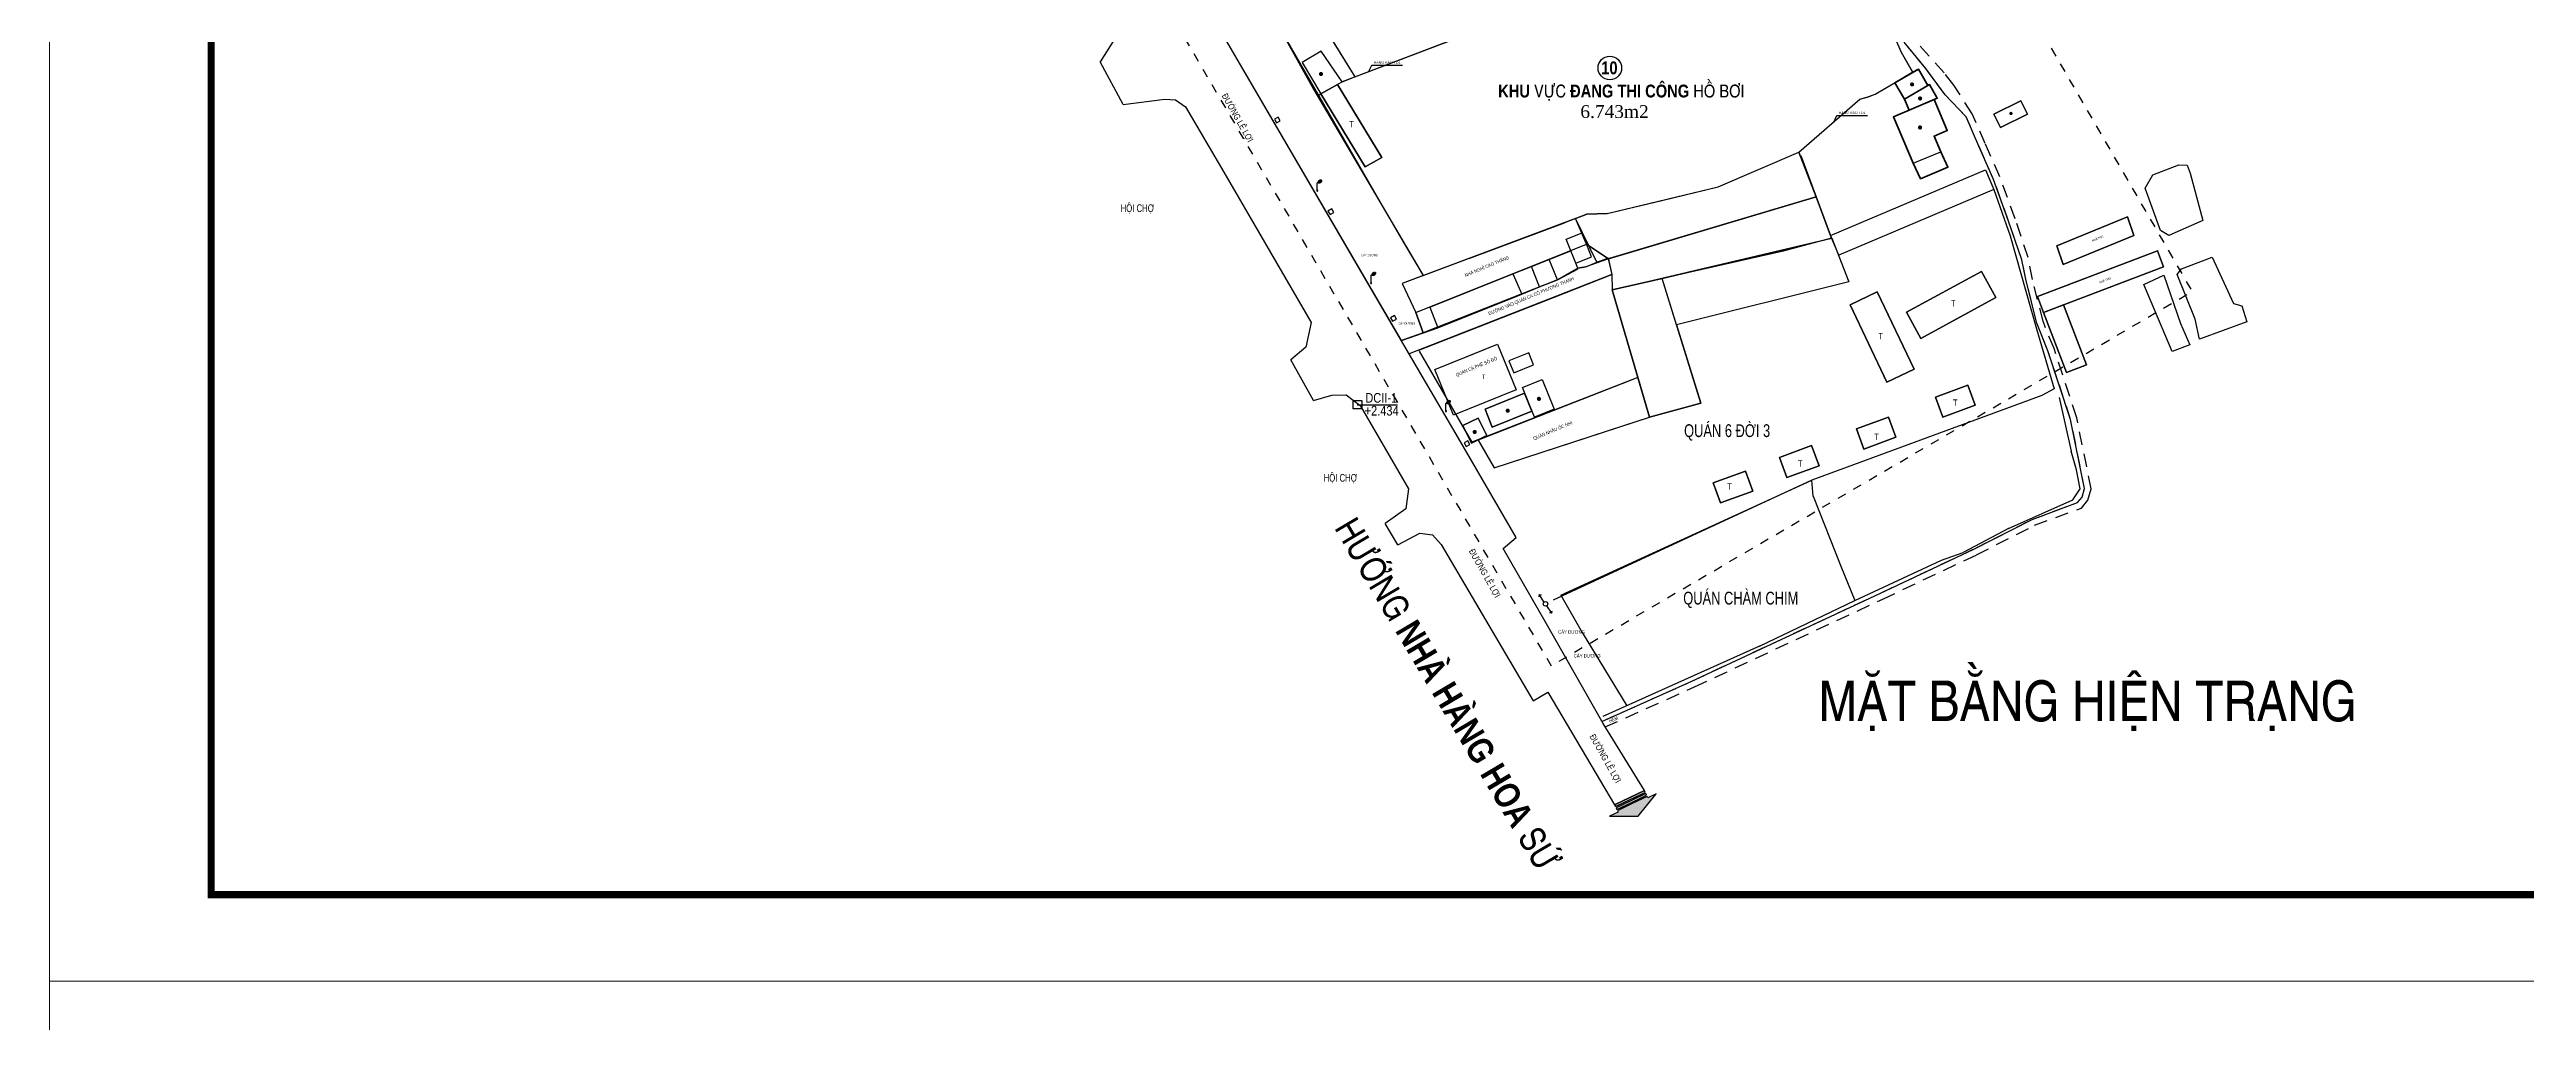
# Model space of a CAD drawing. Header units: millimetres. Extents: x 100 to 288, y -65 to 177.
# Drawn here: x 119.75 to 147.35, y 146.68 to 157.52 of the extents above; entities that cross this region are included whole.
import ezdxf
from ezdxf.enums import TextEntityAlignment as Align

# ---------------------------------------------------------------- set-up
doc = ezdxf.new("R2010")
doc.units = ezdxf.units.MM
doc.header["$LTSCALE"] = 0.3
doc.header["$MEASUREMENT"] = 0
doc.linetypes.add('DASHDOTX2', pattern=[2, 1, -0.5, 0, -0.5])
doc.linetypes.add('HIDDEN', pattern=[0.375, 0.25, -0.125])
doc.layers.get('0').update_dxf_attribs({"linetype": 'CONTINUOUS', "lineweight": 13})
doc.layers.get('DEFPOINTS').update_dxf_attribs({"linetype": 'CONTINUOUS', "lineweight": 13})
for name, color, linetype in [('12_Diemtoadocoso', 1, 'CONTINUOUS'), ('HATCH1', 8, 'CONTINUOUS'), ('KT', 8, 'CONTINUOUS'), ('Ky hieu', 7, 'CONTINUOUS'), ('LAYER 1', 1, 'CONTINUOUS'), ('LAYER7', 7, 'CONTINUOUS')]:
    doc.layers.add(name, color=color, linetype=linetype)
doc.styles.add('A4', font='VHELVEN.TTF')
doc.styles.add('DIM', font='VAVON.TTF')
doc.styles.add('HELVE-KT', font='VHELVCN.TTF')
doc.styles.add('VNI', font='VHELVCN.TTF')
doc.linetypes.add('FENCELINE2', pattern='A,0.25,-0.1,[132,ltypeshp.shx,S=0.1,R=0,X=-0.1,Y=0],-0.1,1', length=1.45)
doc.linetypes.add('TAL_N_P', pattern='A,0.5,[130,ltypeshp.shx,S=0.25,R=0,X=0,Y=-0.25],1,[130,ltypeshp.shx,S=0.5,R=0,X=0,Y=-0.5],0.5', length=2)
doc.linetypes.add('TL_P', pattern='A,0.5,[130,ltypeshp.shx,S=0.25,R=0,X=0,Y=-0.25],0.5', length=1)

# ---------------------------------------------------------------- blocks, each defined once
blk = doc.blocks.new('12_Diemtoadocoso')
at = {"layer": '12_Diemtoadocoso', "color": 0}
for p, q in [((-1, 1), (1, 1)), ((1, -1), (-1, -1))]:
    blk.add_line(p, q, dxfattribs=at)
at = {"layer": 'HATCH1', "color": 0}
for p, q in [((-1, -1), (-1, 1)), ((1, 1), (1, -1))]:
    blk.add_line(p, q, dxfattribs=at)
at = {"layer": 'HATCH1', "color": 0, "const_width": 0.15}
blk.add_lwpolyline([(-0.075, 0, 1), (0.075, 0, 1)], format="xyb", close=True, dxfattribs=at)
blk = doc.blocks.new('Cot den')
at = {"layer": 'Ky hieu', "color": 5, "linetype": 'Continuous'}
for p, q in [((474185.96, 1112245.03), (474185.99, 1112245.09)), ((474185.96, 1112242.67), (474185.96, 1112245.03)), ((474185.99, 1112245.09), (474186.05, 1112245.17)), ((474186.05, 1112245.17), (474186.13, 1112245.23)), ((474186.13, 1112245.23), (474186.19, 1112245.25))]:
    blk.add_line(p, q, dxfattribs=at)
mesh = blk.add_polyface(dxfattribs=at)
corners = [(474186.29, 1112245.16), (474186.24, 1112245.2), (474186.32, 1112245.15), (474186.22, 1112245.22), (474186.39, 1112245.12), (474186.2, 1112245.25), (474186.43, 1112245.12), (474186.19, 1112245.29), (474186.49, 1112245.1), (474186.18, 1112245.32), (474186.53, 1112245.11), (474186.19, 1112245.36), (474186.6, 1112245.11), (474186.19, 1112245.39), (474186.63, 1112245.11), (474186.2, 1112245.43), (474186.71, 1112245.12), (474186.22, 1112245.48), (474186.77, 1112245.14), (474186.25, 1112245.53), (474186.84, 1112245.16), (474186.27, 1112245.57), (474186.9, 1112245.18), (474186.31, 1112245.62), (474186.97, 1112245.21), (474186.34, 1112245.65), (474187.02, 1112245.24), (474186.4, 1112245.7), (474187.09, 1112245.27), (474186.43, 1112245.73), (474187.12, 1112245.3), (474186.5, 1112245.78), (474187.2, 1112245.35), (474186.54, 1112245.8), (474187.23, 1112245.38), (474186.61, 1112245.84), (474187.28, 1112245.42), (474186.66, 1112245.87), (474187.31, 1112245.46), (474186.73, 1112245.9), (474187.35, 1112245.51), (474186.79, 1112245.92), (474187.38, 1112245.55), (474186.85, 1112245.94), (474187.4, 1112245.6), (474186.92, 1112245.96), (474187.42, 1112245.64), (474186.99, 1112245.97), (474187.44, 1112245.69), (474187.03, 1112245.97), (474187.44, 1112245.72), (474187.1, 1112245.97), (474187.44, 1112245.76), (474187.13, 1112245.97), (474187.43, 1112245.79), (474187.42, 1112245.82), (474187.2, 1112245.96), (474187.42, 1112245.82), (474187.4, 1112245.85), (474187.24, 1112245.96), (474187.38, 1112245.88), (474187.3, 1112245.93), (474187.33, 1112245.92)]
mesh.append_faces([[corners[k] for k in face] for face in [(0, 0, 2, 1), (1, 2, 4, 3), (3, 4, 6, 5), (5, 6, 8, 7), (7, 8, 10, 9), (9, 10, 12, 11), (11, 12, 14, 13), (13, 14, 16, 15), (15, 16, 18, 17), (17, 18, 20, 19), (19, 20, 22, 21), (21, 22, 24, 23), (23, 24, 26, 25), (25, 26, 28, 27), (27, 28, 30, 29), (29, 30, 32, 31), (31, 32, 34, 33), (33, 34, 36, 35), (35, 36, 38, 37), (37, 38, 40, 39), (39, 40, 42, 41), (41, 42, 44, 43), (43, 44, 46, 45), (45, 46, 48, 47), (47, 48, 50, 49), (49, 50, 52, 51), (51, 52, 54, 53), (53, 54, 57, 56), (56, 55, 58, 59), (59, 58, 60, 61), (61, 60, 62, 62)]], dxfattribs={"vtx0": -1, "vtx2": -1, "color": 5})
mesh = blk.add_polyface(dxfattribs=at)
corners = [(474185.87, 1112242.53), (474185.86, 1112242.54), (474185.9, 1112242.51), (474185.85, 1112242.55), (474185.91, 1112242.51), (474185.83, 1112242.57), (474185.93, 1112242.5), (474185.82, 1112242.58), (474185.94, 1112242.5), (474185.82, 1112242.59), (474185.96, 1112242.5), (474185.81, 1112242.61), (474185.98, 1112242.5), (474185.8, 1112242.62), (474186, 1112242.5), (474185.8, 1112242.64), (474186.01, 1112242.51), (474185.8, 1112242.66), (474186.03, 1112242.51), (474185.8, 1112242.67), (474186.04, 1112242.52), (474185.8, 1112242.67), (474186.06, 1112242.53), (474185.8, 1112242.69), (474186.06, 1112242.54), (474185.8, 1112242.7), (474186.08, 1112242.55), (474185.81, 1112242.72), (474186.09, 1112242.56), (474185.81, 1112242.73), (474186.11, 1112242.58), (474185.82, 1112242.75), (474186.11, 1112242.58), (474185.82, 1112242.76), (474186.12, 1112242.61), (474185.84, 1112242.78), (474186.12, 1112242.62), (474185.85, 1112242.79), (474186.13, 1112242.64), (474185.86, 1112242.8), (474186.13, 1112242.65), (474185.87, 1112242.81), (474186.13, 1112242.67), (474185.89, 1112242.82), (474186.13, 1112242.68), (474185.9, 1112242.83), (474186.13, 1112242.7), (474185.92, 1112242.83), (474186.13, 1112242.72), (474185.93, 1112242.84), (474186.12, 1112242.73), (474185.95, 1112242.84), (474186.11, 1112242.75), (474185.96, 1112242.84), (474186.11, 1112242.76), (474185.99, 1112242.84), (474186.1, 1112242.77), (474186, 1112242.84), (474186.08, 1112242.79), (474186.02, 1112242.83), (474186.07, 1112242.8), (474186.03, 1112242.83), (474186.06, 1112242.81)]
mesh.append_faces([[corners[k] for k in face] for face in [(0, 0, 2, 1), (1, 2, 4, 3), (3, 4, 6, 5), (5, 6, 8, 7), (7, 8, 10, 9), (9, 10, 12, 11), (11, 12, 14, 13), (13, 14, 16, 15), (15, 16, 18, 17), (17, 18, 20, 19), (21, 20, 22, 23), (23, 22, 24, 25), (25, 24, 26, 27), (27, 26, 28, 29), (29, 28, 30, 31), (31, 30, 32, 33), (33, 32, 34, 35), (35, 34, 36, 37), (37, 36, 38, 39), (39, 38, 40, 41), (41, 40, 42, 43), (43, 42, 44, 45), (45, 44, 46, 47), (47, 46, 48, 49), (49, 48, 50, 51), (51, 50, 52, 53), (53, 52, 54, 55), (55, 54, 56, 57), (57, 56, 58, 59), (59, 58, 60, 61), (61, 60, 62, 62)]], dxfattribs={"vtx0": -1, "vtx2": -1, "color": 5})
blk = doc.blocks.new('Nha tuong')
at = {"layer": 'Ky hieu'}
h = blk.add_hatch(color=256, dxfattribs=at)
edge = h.paths.add_edge_path()
edge.add_arc((474232.37, 1112270.49), 0.838, -32.46793, 327.53207)
blk = doc.blocks.new('Nha tam')
at = {"layer": 'HATCH1', "style": 'VNI'}
blk.add_text('T', height=2, dxfattribs=at).set_placement((474231.77, 1112286.52, 0.05), align=Align.MIDDLE)
blk = doc.blocks.new('CDHT')
at = {"layer": 'Ky hieu', "color": 5, "ltscale": 0.001}
for p, q in [((474181.87, 1112250.57), (474182.5, 1112251.2)), ((474181.87, 1112250.57), (474185.47, 1112250.57)), ((474181.87, 1112250.57), (474182.5, 1112249.93)), ((474187.27, 1112250.57), (474190.87, 1112250.57)), ((474190.87, 1112250.57), (474190.23, 1112251.2)), ((474190.87, 1112250.57), (474190.23, 1112249.93))]:
    blk.add_line(p, q, dxfattribs=at)
blk.add_circle((474186.37, 1112250.57), 0.9, dxfattribs=at)
blk = doc.blocks.new('MUITEN')
h = blk.add_hatch(color=256)
h.paths.add_polyline_path([(0, 8.7), (-11, 3.4), (-7, 3.4), (-7, 2.8), (0, 2.8), (7, 2.8), (7, 3.4), (11, 3.4)])
h.paths.add_polyline_path([(0, 2.2), (-7, 2.2), (-7, 1.4), (0, 1.4), (7, 1.4), (7, 2.2)])
h.paths.add_polyline_path([(0, 0), (7, 0), (7, 0.8), (0, 0.8), (-7, 0.8), (-7, 0)])
blk.add_line((-7, 0), (7, 0))
for points in [[(0, 8.7), (-11, 3.4), (-7, 3.4), (-7, 2.8), (0, 2.8), (7, 2.8), (7, 3.4), (11, 3.4)], [(0, 8.7), (-11, 3.4), (-7, 3.4), (-7, 2.8), (0, 2.8), (7, 2.8), (7, 3.4), (11, 3.4)], [(7, 2.2), (0, 2.2), (-7, 2.2), (-7, 1.4), (0, 1.4), (7, 1.4)], [(7, 2.2), (0, 2.2), (-7, 2.2), (-7, 1.4), (0, 1.4), (7, 1.4)], [(7, 0.8), (0, 0.8), (-7, 0.8), (-7, 0), (0, 0), (7, 0)], [(7, 0.8), (0, 0.8), (-7, 0.8), (-7, 0), (0, 0), (7, 0)]]:
    blk.add_lwpolyline(points, close=True)

msp = doc.modelspace()

# ---------------------------------------------------------------- linework, layer by layer
at = {"layer": 'DEFPOINTS', "linetype": 'Continuous', "ltscale": 0.08}
for points in [[(119.74885, 147.14536), (161.74885, 147.14536), (161.74885, 176.84536), (119.74885, 176.84536)], [(119.74885, 117.44536), (161.74885, 117.44536), (161.74885, 147.14536), (119.74885, 147.14536)]]:
    msp.add_lwpolyline(points, close=True, dxfattribs=at)
at = {"layer": 'HATCH1'}
for p, q in [((139.26025, 156.34145), (139.60358, 155.42002)), ((139.26025, 156.34145), (139.60358, 155.42002)), ((136.87561, 155.68735), (136.62626, 155.59282)), ((136.87561, 155.68735), (136.62626, 155.59282)), ((137.10444, 155.69477), (136.87561, 155.68735)), ((137.10444, 155.69477), (136.87561, 155.68735)), ((139.60358, 155.42002), (139.04977, 155.27335)), ((136.86536, 155.1028), (137.11364, 155.20156)), ((139.04977, 155.27335), (137.16049, 154.84656)), ((136.50518, 154.75789), (137.15474, 155.01585)), ((137.15474, 155.01585), (137.16049, 154.84656)), ((137.16049, 154.84656), (137.44523, 153.86809)), ((135.00928, 154.16335), (135.5969, 153.14763)), ((135.17359, 153.87932), (135.5969, 153.14763)), ((137.44523, 153.86809), (137.48647, 153.72635)), ((137.48647, 153.72635), (137.51841, 153.61662)), ((135.5969, 153.14763), (135.36548, 153.54764)), ((142.13788, 153.64525), (142.27169, 153.04953)), ((142.3336, 152.84143), (142.27169, 153.04953)), ((136.5869, 151.44286), (139.38168, 152.7262)), ((139.39882, 152.5481), (139.38168, 152.7262)), ((139.39882, 152.5481), (139.38168, 152.7262)), ((142.29217, 152.50667), (142.37265, 152.62905)), ((142.37265, 152.62905), (142.3336, 152.84143)), ((139.39882, 152.5481), (139.70499, 151.76786)), ((141.57312, 152.18667), (142.29217, 152.50667)), ((141.57312, 152.18674), (141.07079, 151.91937)), ((139.86406, 151.38286), (140.82645, 151.83191)), ((140.82645, 151.83191), (141.07073, 151.91953)), ((139.70499, 151.76786), (139.86406, 151.38286)), ((136.5869, 151.44286), (136.82595, 151.02762)), ((138.8012, 150.87571), (139.86406, 151.38286)), ((136.82595, 151.02762), (137.32072, 150.21237)), ((138.8012, 150.87571), (137.05565, 150.09361))]:
    msp.add_line(p, q, dxfattribs=at)
at = {"layer": 'HATCH1', "linetype": 'Continuous', "ltscale": 0.7}
for p, q in [((136.64743, 155.40852), (136.82425, 155.47933)), ((136.77666, 155.08582), (136.64743, 155.40852)), ((136.93047, 155.2141), (136.82425, 155.47933)), ((136.05219, 155.02177), (136.25865, 155.10445)), ((136.25865, 155.10445), (136.45757, 155.18412)), ((136.34983, 154.87677), (136.25865, 155.10445)), ((136.45572, 155.18337), (136.69678, 155.27991)), ((136.54876, 154.95643), (136.45757, 155.18412)), ((136.75365, 155.14328), (136.93047, 155.2141)), ((135.12648, 154.65105), (136.05219, 155.02177)), ((136.05219, 155.02177), (136.1509, 154.7971)), ((136.05219, 155.02177), (136.1509, 154.7971)), ((136.1509, 154.7971), (136.34983, 154.87677)), ((136.34983, 154.87677), (136.54876, 154.95643)), ((136.54876, 154.95643), (136.77961, 155.07844)), ((135.12648, 154.65105), (135.21766, 154.42337)), ((135.21766, 154.42337), (136.1509, 154.7971)), ((136.15841, 153.75584, -0.0094), (136.37921, 153.84493, -0.0094)), ((136.29205, 153.42464, -0.0094), (136.15841, 153.75584)), ((136.37921, 153.84493), (136.51285, 153.51373)), ((136.29205, 153.42464, -0.0094), (136.51285, 153.51373, -0.0094))]:
    msp.add_line(p, q, dxfattribs=at)
at = {"layer": 'HATCH1'}
for points in [[(127.6542, 161.73543), (128.40624, 162.23017), (129.18494, 162.2411), (129.42656, 161.98275), (131.69909, 158.09192), (131.76186, 157.94173), (131.72808, 157.81858), (131.4536, 157.38611)], [(137.5176, 149.26617), (137.05876, 150.01439), (136.41184, 151.15219), (135.9429, 151.96438), (136.09101, 152.08732), (135.44861, 153.19091), (134.77517, 154.34074), (132.7996, 157.72442), (132.77929, 157.84551), (132.84407, 157.94431), (133.18539, 158.17341)], [(133.82647, 158.17768), (133.73652, 158.11969), (134.29093, 157.21588)], [(134.44561, 157.27458), (134.47963, 157.34887), (134.82303, 157.34887)], [(131.7096, 156.90761), (132.17365, 156.9692), (132.29509, 156.96219), (132.40508, 156.88396), (132.83228, 156.15657), (133.80349, 154.48144), (133.7445, 154.20573), (133.57744, 154.06555)], [(139.62722, 156.71397), (139.66124, 156.78825), (140.00463, 156.78825)], [(142.97043, 155.44944), (142.90023, 155.65923), (142.1126, 155.33552), (142.18281, 155.12573), (142.97043, 155.44944)], [(135.5722, 155.19861), (136.62626, 155.59282)], [(134.81151, 154.27869), (135.21766, 154.42337), (136.1509, 154.7971), (136.34983, 154.87677), (136.54876, 154.95643), (136.77666, 155.08582), (136.86536, 155.1028), (136.9895, 155.15218), (137.1162, 155.18997), (137.15474, 155.01585), (134.89821, 154.13065)], [(137.11364, 155.20156), (137.15474, 155.01585)], [(141.96572, 154.59268), (143.30137, 155.10071), (143.23365, 155.27874), (141.898, 154.77072), (141.96572, 154.59268)], [(141.96572, 154.59268), (142.21965, 153.92505), (142.44219, 154.0097), (142.18826, 154.67733), (141.96572, 154.59268)], [(137.44523, 153.86809), (135.5969, 153.14763)], [(133.82964, 153.61357), (134.03502, 153.67103), (134.19488, 153.67675), (134.34947, 153.55721), (134.88995, 152.62844), (134.85985, 152.40395), (134.62817, 152.24259)], [(134.32174, 153.5656), (134.76843, 153.5656)], [(134.7099, 152.29951), (134.7099, 152.29951)], [(134.77132, 152.00617), (135.01635, 152.13383), (135.1573, 152.11525), (135.25402, 152.00778), (136.2789, 150.26777), (136.4431, 150.36198), (137.18662, 149.10862)]]:
    msp.add_lwpolyline(points, dxfattribs=at)
at = {"layer": 'HATCH1', "ltscale": 5}
for points in [[(127.6542, 161.73543), (128.40624, 162.23017), (129.18494, 162.2411), (129.42656, 161.98275), (131.69909, 158.09192), (131.76186, 157.94173), (131.72808, 157.81858), (131.4536, 157.38611)], [(135.052, 155.00333), (136.87561, 155.68735), (137.10444, 155.69477), (138.3396, 155.99144), (139.23832, 156.37665), (139.91888, 156.96695), (140.01595, 156.99632), (140.08791, 157.02282), (140.50975, 157.26764), (140.38083, 157.48977), (140.26212, 157.76009), (139.89489, 158.42311), (139.81335, 158.63622), (139.76306, 158.89102), (139.76051, 159.13907), (139.72721, 159.51515), (139.79392, 159.99571)], [(137.5176, 149.26617), (137.05876, 150.01439), (136.41184, 151.15219), (135.9429, 151.96438), (136.09101, 152.08732), (135.44861, 153.19091), (134.77517, 154.34074), (132.7996, 157.72442), (132.77929, 157.84551), (132.84407, 157.94431), (133.18539, 158.17341)], [(137.04564, 150.03746), (138.04749, 150.48678), (140.14276, 151.46397), (141.18695, 151.95703), (141.83715, 152.28779), (142.34455, 152.47434), (142.39582, 152.53491), (142.42254, 152.63019), (142.2662, 153.40187), (142.01453, 154.16611), (141.89101, 154.47291), (141.77184, 154.94579), (141.72239, 155.17893), (141.57642, 155.61142), (141.40789, 156.07393), (141.24585, 156.44387), (141.10336, 156.77008), (140.87006, 157.01541), (140.65223, 157.31054), (140.41322, 157.60312)], [(131.7096, 156.90761), (131.4536, 157.38611)], [(133.88608, 157.01287), (134.0994, 157.13387), (134.14911, 157.16206), (134.29093, 157.21588), (134.29093, 157.21588)], [(131.7096, 156.90761), (132.17365, 156.9692), (132.29509, 156.96219), (132.40508, 156.88396), (132.83228, 156.15657), (133.80349, 154.48144), (133.7445, 154.20573), (133.57744, 154.06555)], [(137.11702, 155.19022), (139.43192, 155.88073), (139.23832, 156.37665)], [(134.97256, 154.59158), (136.87471, 155.35333), (136.75075, 155.64051)], [(134.81151, 154.27869), (135.21766, 154.42337), (136.1509, 154.7971), (136.34983, 154.87677), (136.54876, 154.95643), (136.77666, 155.08582), (136.86536, 155.1028), (136.9895, 155.15218), (137.1162, 155.18997), (137.15474, 155.01585), (134.89821, 154.13065)], [(137.11702, 155.19022), (136.87471, 155.35333)], [(133.82964, 153.61357), (133.57744, 154.06555)], [(133.82964, 153.61357), (134.03502, 153.67103), (134.19488, 153.67675), (134.34947, 153.55721), (134.88995, 152.62844), (134.85985, 152.40395), (134.62817, 152.24259)], [(134.77132, 152.00617), (134.62817, 152.24259)], [(134.77132, 152.00617), (135.01635, 152.13383), (135.1573, 152.11525), (135.25402, 152.00778), (136.2789, 150.26777), (136.4431, 150.36198), (137.18662, 149.10862)], [(137.18662, 149.10862), (137.5176, 149.26617)]]:
    msp.add_lwpolyline(points, dxfattribs=at)
at = {"layer": 'HATCH1', "linetype": 'FENCELINE2'}
for points in [[(139.23832, 156.37665), (139.91888, 156.96695), (140.00836, 156.99352), (140.08791, 157.02282), (140.30897, 157.15103), (140.50982, 157.26752), (140.38083, 157.48977), (140.26212, 157.76009), (140.13654, 157.98835), (140.03775, 158.16541), (139.89489, 158.42311), (139.81335, 158.63622), (139.76306, 158.89102), (139.76051, 159.13907), (139.73969, 159.39048), (139.72721, 159.51515), (139.77017, 159.75829), (139.78653, 159.92177), (139.79392, 159.99571), (139.64786, 160.57388)], [(135.93887, 157.84125), (134.14911, 157.16206)], [(141.41218, 155.96265), (141.59438, 155.44524), (141.88648, 154.41171), (142.08362, 153.74346), (141.94644, 153.66767), (139.38168, 152.7262), (136.50218, 151.38723)], [(135.8443, 152.86302), (137.57362, 153.42687), (137.16049, 154.84656), (139.60493, 155.42037)], [(135.00415, 154.17221), (136.50518, 154.75789), (137.15474, 155.01585)], [(134.97256, 154.59158), (135.05333, 154.36483)]]:
    msp.add_lwpolyline(points, dxfattribs=at)
at = {"layer": 'HATCH1', "ltscale": 5}
for points in [[(134.88429, 158.78222), (134.77767, 158.72447), (134.95777, 158.39196), (134.85385, 158.31981), (134.91189, 158.21776), (134.19874, 157.81016), (134.13554, 157.90772), (134.01822, 157.85907), (133.82647, 158.17768), (133.73527, 158.12173), (134.29093, 157.21588), (135.51843, 157.6817)], [(134.14911, 157.16206), (133.91717, 157.50391), (133.70322, 157.37676), (133.9131, 157.0282), (134.14911, 157.16206)], [(140.30901, 157.15097), (140.57183, 157.30351), (140.67714, 157.12047), (140.41437, 156.9693)], [(134.0994, 157.13387), (134.59406, 156.32002), (134.40775, 156.21435), (133.9131, 157.0282)], [(140.41437, 156.9693), (140.69426, 157.13032), (140.78027, 156.97808), (140.46708, 156.84513)], [(140.2944, 156.77183), (140.74656, 156.96315), (140.89228, 156.61877), (140.74669, 156.55698), (140.82013, 156.38387), (140.89926, 156.21051), (140.59484, 156.08219), (140.51432, 156.25399), (140.2944, 156.77183)], [(141.71065, 156.95119), (141.78529, 156.80216), (141.48724, 156.65289), (141.41261, 156.80192)], [(139.5929, 155.4487), (141.31911, 156.18181), (141.41218, 155.96265), (139.68597, 155.22955)], [(142.1126, 155.33552), (142.90023, 155.65923), (142.97043, 155.44944), (142.18281, 155.12573)], [(137.16049, 154.84656), (137.71588, 154.97202), (139.60493, 155.42037), (139.79743, 154.93382), (137.87662, 154.45469), (138.14759, 153.58264), (137.57362, 153.42687), (137.16049, 154.84656)], [(134.97256, 154.59158), (136.87471, 155.35333), (137.11702, 155.19022), (136.86536, 155.1028), (136.77666, 155.08582), (136.54876, 154.95643), (135.05333, 154.36483)], [(141.898, 154.77072), (143.23365, 155.27874), (143.30137, 155.10071), (141.96572, 154.59268)], [(140.2209, 153.81745), (139.81203, 154.67761), (140.11308, 154.82071), (140.52195, 153.96056), (140.2209, 153.81745)], [(140.43925, 154.59433), (141.27519, 155.05067), (141.43491, 154.7581), (140.59898, 154.30175)], [(142.18826, 154.67733), (142.44219, 154.0097), (142.21965, 153.92505), (141.96572, 154.59268)], [(135.88309, 154.2398), (136.08904, 153.72937), (135.38938, 153.44707), (135.18343, 153.9575)], [(136.28355, 154.01062), (136.23009, 154.1431), (136.00929, 154.05401), (136.06274, 153.92153)], [(137.44523, 153.86809), (137.35158, 153.83159), (136.92588, 153.66411), (135.66589, 153.16925), (135.8443, 152.86302), (137.28779, 153.33367), (137.57362, 153.42687)], [(136.15841, 153.75584), (136.37921, 153.84493), (136.51285, 153.51373), (136.29205, 153.42464)], [(140.76218, 153.6505), (141.1198, 153.78178), (141.20185, 153.55827), (140.84423, 153.42699)], [(135.74213, 153.5149), (136.18372, 153.69312), (136.26392, 153.49436), (135.82231, 153.31618)], [(135.66615, 153.41604), (135.76111, 153.22152), (135.58994, 153.13796), (135.49498, 153.33248)], [(139.87984, 153.29524), (140.23746, 153.42652), (140.31951, 153.203), (139.96189, 153.07173)], [(139.02404, 152.9784), (139.38166, 153.10968), (139.46371, 152.88617), (139.10609, 152.75489)], [(138.28555, 152.69481), (138.64317, 152.82609), (138.72522, 152.60258), (138.3676, 152.4713)]]:
    msp.add_lwpolyline(points, close=True, dxfattribs=at)
at = {"layer": 'HATCH1', "linetype": 'FENCELINE2', "ltscale": 2}
msp.add_lwpolyline([(133.06079, 158.38868), (133.18539, 158.17341), (133.35796, 157.92728), (133.83, 157.08027), (135.052, 155.00333)], dxfattribs=at)
at = {"layer": 'HATCH1', "ltscale": 5}
msp.add_lwpolyline([(133.35796, 157.92728), (134.76267, 155.49507), (134.84237, 155.35962), (135.052, 155.00333), (135.052, 155.00333), (134.81783, 154.91556), (134.97256, 154.59158), (135.05333, 154.36483), (134.81151, 154.27869), (132.7996, 157.72442, -0.41258422)], format="xyb", dxfattribs=at)
at = {"layer": 'HATCH1', "linetype": 'HIDDEN', "ltscale": 2}
for points in [[(137.04564, 150.03746), (138.04749, 150.48678), (140.14276, 151.46397), (141.18695, 151.95703), (141.83715, 152.28779), (142.34455, 152.47434), (142.39582, 152.53491), (142.42254, 152.63019), (142.2662, 153.40187), (142.01453, 154.16611), (141.89101, 154.47291), (141.77184, 154.94579), (141.72239, 155.17893), (141.57642, 155.61142), (141.40789, 156.07393), (141.24585, 156.44387), (141.10336, 156.77008), (140.87006, 157.01541), (140.65223, 157.31054), (140.41322, 157.60312)], [(137.08248, 149.9757), (138.0772, 150.42182), (140.1731, 151.39931), (141.2184, 151.89288), (141.86577, 152.2222), (142.38688, 152.4138), (142.4604, 152.50063), (142.49596, 152.62749), (142.33537, 153.4202), (142.08165, 154.19065), (141.95909, 154.49508), (141.84156, 154.96143), (141.79458, 155.2033), (141.64832, 155.63664), (141.47865, 156.10228), (141.31565, 156.4744), (141.17069, 156.80627), (140.96379, 157.12579), (140.85943, 157.26338), (140.54527, 157.60647)], [(137.08248, 149.9757), (138.0772, 150.42182), (140.1731, 151.39931), (141.2184, 151.89288), (141.86577, 152.2222), (142.38688, 152.4138), (142.4604, 152.50063), (142.49596, 152.62749), (142.33537, 153.4202), (142.08165, 154.19065), (141.95909, 154.49508), (141.84156, 154.96143), (141.79458, 155.2033), (141.64832, 155.63664), (141.47865, 156.10228), (141.31565, 156.4744), (141.17069, 156.80627), (140.96379, 157.12579), (140.85943, 157.26338), (140.54527, 157.60647)]]:
    msp.add_lwpolyline(points, dxfattribs=at)
at = {"layer": 'HATCH1', "linetype": 'Continuous', "ltscale": 0.7}
for points in [[(133.9131, 157.0282), (134.14911, 157.16206), (133.91717, 157.50391), (133.70322, 157.37676), (133.9131, 157.0282)], [(140.57183, 157.30351), (140.67714, 157.12047), (140.41437, 156.9693)], [(133.9131, 157.0282), (134.40775, 156.21435), (134.59406, 156.32002), (134.0994, 157.13387), (133.9131, 157.0282)], [(140.69426, 157.13032), (140.41437, 156.9693), (140.46708, 156.84513), (140.78027, 156.97808), (140.69426, 157.13032)], [(140.74669, 156.55698), (140.89228, 156.61877), (140.74634, 156.96368), (140.2944, 156.77183), (140.51432, 156.25399), (140.82016, 156.38379), (140.74663, 156.55695)], [(139.23832, 156.37665), (139.43192, 155.88073), (136.9895, 155.15218), (136.75094, 155.64008), (136.87561, 155.68735), (137.10444, 155.69477), (137.71291, 155.83818), (138.3396, 155.99144), (139.23832, 156.37665)], [(140.82016, 156.38379), (140.89926, 156.21051), (140.59484, 156.08219), (140.51432, 156.25399), (140.82013, 156.38387)], [(139.5929, 155.4487), (141.31911, 156.18181), (141.41218, 155.96265), (139.68597, 155.22955), (139.5929, 155.4487)], [(137.1162, 155.18997), (137.15474, 155.01585), (137.16049, 154.84656), (139.60358, 155.42002), (139.43192, 155.88073), (137.1162, 155.18997)], [(134.81783, 154.91556), (134.97256, 154.59158), (136.87471, 155.35333), (136.75094, 155.64008), (134.81783, 154.91556)], [(137.71588, 154.97202), (139.60493, 155.42037), (139.79743, 154.93382), (137.87662, 154.45469), (137.71588, 154.97202)], [(137.16049, 154.84656), (137.57362, 153.42687), (138.14759, 153.58264), (137.71588, 154.97202), (137.16049, 154.84656), (137.57362, 153.42687)], [(135.38938, 153.44707), (135.18343, 153.9575), (135.62503, 154.13568), (135.88309, 154.2398), (136.08904, 153.72937), (135.38938, 153.44707)], [(135.66589, 153.16925), (135.8443, 152.86302), (137.57362, 153.42687), (137.44523, 153.86809), (135.66589, 153.16925)], [(135.49498, 153.33248), (135.58994, 153.13796), (135.76111, 153.22152), (135.66615, 153.41604), (135.49498, 153.33248)]]:
    msp.add_lwpolyline(points, dxfattribs=at)
at = {"layer": 'HATCH1', "lineweight": 35}
for points in [[(140.30893, 157.1511), (140.41437, 156.9693), (140.67714, 157.12047), (140.57183, 157.30351), (140.50975, 157.26764)], [(140.41437, 156.9693), (140.46708, 156.84513), (140.78027, 156.97808), (140.69426, 157.13032)], [(140.2944, 156.77183), (140.74634, 156.96368), (140.89265, 156.61893), (140.74669, 156.55698), (140.82018, 156.3838), (140.89926, 156.21051), (140.59484, 156.08219), (140.51432, 156.25399)]]:
    msp.add_lwpolyline(points, close=True, dxfattribs=at)
at = {"layer": 'HATCH1', "linetype": 'Continuous', "ltscale": 0.7, "elevation": 0}
msp.add_lwpolyline([(140.57183, 157.30351), (140.30901, 157.15097), (140.41437, 156.9693)], dxfattribs=at)
at = {"layer": 'HATCH1'}
for points in [[(133.41852, 156.70544), (133.46097, 156.72914), (133.43763, 156.76968), (133.39517, 156.74597)], [(141.78529, 156.80216), (141.71065, 156.95119), (141.41261, 156.80192), (141.48724, 156.65289)], [(134.01554, 155.6822), (134.05799, 155.7059), (134.03465, 155.74643), (133.9922, 155.72273)], [(134.71331, 154.49406), (134.75577, 154.51777), (134.73242, 154.5583), (134.68997, 154.53459)], [(135.53181, 153.09877), (135.57426, 153.12248), (135.55092, 153.16301), (135.50847, 153.13931)]]:
    msp.add_lwpolyline(points, close=True, dxfattribs=at)
at = {"layer": 'HATCH1', "linetype": 'TAL_N_P'}
msp.add_lwpolyline([(143.73884, 155.61764), (143.35979, 155.44954), (143.26789, 155.50573), (143.09598, 155.97669), (143.18265, 156.12574), (143.47265, 156.23574), (143.56408, 156.23526), (143.59932, 156.14574), (143.73884, 155.61764)], dxfattribs=at)
at = {"layer": 'HATCH1', "linetype": 'TL_P'}
for points in [[(143.45456, 155.01383), (143.50217, 155.07716), (143.84265, 155.21002), (144.08027, 154.69192), (144.17599, 154.66763), (144.2298, 154.48668), (143.70408, 154.29382), (143.65313, 154.51954), (143.45456, 155.01383)], [(143.0836, 154.90382), (143.30455, 155.00763), (143.48979, 154.46858), (143.59503, 154.23335), (143.39932, 154.15954), (143.0836, 154.90382)]]:
    msp.add_lwpolyline(points, dxfattribs=at)
at = {"layer": 'HATCH1', "linetype": 'Continuous', "ltscale": 0.7}
for points in [[(140.2209, 153.81745), (140.52195, 153.96056), (140.11308, 154.82071), (139.81203, 154.67761)], [(140.43925, 154.59433), (140.59898, 154.30175), (141.43491, 154.7581), (141.27519, 155.05067)], [(136.00929, 154.05401), (136.06274, 153.92153), (136.28355, 154.01062), (136.23009, 154.1431)], [(140.76218, 153.6505), (140.84423, 153.42699), (141.20185, 153.55827), (141.1198, 153.78178)], [(135.74213, 153.5149), (135.82231, 153.31618), (136.26392, 153.49436), (136.18373, 153.69308)], [(139.87984, 153.29524), (139.96189, 153.07173), (140.31951, 153.203), (140.23746, 153.42652)], [(139.02404, 152.9784), (139.10609, 152.75489), (139.46371, 152.88617), (139.38166, 153.10968)], [(138.28555, 152.69481), (138.3676, 152.4713), (138.72522, 152.60258), (138.64317, 152.82609)]]:
    msp.add_lwpolyline(points, close=True, dxfattribs=at)
at = {"layer": 'HATCH1', "const_width": 0.02381}
msp.add_lwpolyline([(134.7099, 152.29951), (134.7099, 152.29951)], dxfattribs=at)
at = {"layer": 'HATCH1'}
msp.add_circle((137.13303, 157.31628), 0.1316, dxfattribs=at)
at = {"layer": 'KT', "linetype": 'DASHDOTX2', "lineweight": -2, "ltscale": 0.0005, "flags": 128}
msp.add_lwpolyline([(146.55185, 165.89217), (141.44051, 173.55514), (138.50822, 172.00928, 0.11997552), (137.96703, 171.5302), (135.80479, 168.41503, -0.07518994), (135.23025, 167.8034), (129.23572, 163.06135), (136.47891, 150.65653), (143.62361, 154.82832), (140.16447, 160.79761), (147.18299, 164.71746), (147.07065, 164.95796), (146.58091, 165.84862), (146.55185, 165.89217)], format="xyb", dxfattribs=at)
at = {"layer": 'LAYER7', "linetype": 'Continuous', "const_width": 0.08}
msp.add_lwpolyline([(160.74885, 175.88282), (121.54885, 175.88282), (121.54885, 148.10791), (160.74885, 148.10791)], close=True, dxfattribs=at)

# ---------------------------------------------------------------- block references
at = {"layer": 'HATCH1', "linetype": 'Continuous', "ltscale": 0.7}
for name, p, xscale, yscale, zscale in [('Nha tuong', (-13163.48732, -31030.64341), 0.02803984506629575, 0.02803984505590051, 0.02803984505445516), ('Nha tuong', (-13156.90199, -31030.75923), 0.02803984506629575, 0.02803984505590051, 0.02803984505445516), ('Nha tuong', (-13156.81242, -31030.91548), 0.02803984506629575, 0.02803984505590051, 0.02803984505445516), ('Nha tuong', (-10496.31958, -24793.50436), 0.02243187604887709, 0.02243187606966668, 0.0224318760435641), ('Nha tam', (-16487.4765, -38828.73642, -0.00165), 0.03504980631987564, 0.03504980634066435, 0.03504980631806899), ('Nha tuong', (-13156.81314, -31031.23864), 0.02803984506629575, 0.02803984505590051, 0.02803984505445516), ('Nha tam', (-16480.77186, -38830.73496, -0.00165), 0.03504980631987564, 0.03504980634066435, 0.03504980631806899), ('Nha tam', (-16481.58169, -38831.09782, -0.00165), 0.03504980631987564, 0.03504980634066435, 0.03504980631806899), ('Nha tuong', (-13161.40671, -31034.39361), 0.02803984506629575, 0.02803984505590051, 0.02803984505445516), ('Nha tuong', (-13161.05942, -31034.26172), 0.02803984506629575, 0.02803984505590051, 0.02803984505445516), ('Nha tam', (-16480.75032, -38831.83862, -0.00165), 0.03504980631987564, 0.03504980634066435, 0.03504980631806899), ('Nha tuong', (-13161.77443, -31034.6307), 0.02803984506629575, 0.02803984505590051, 0.02803984505445516), ('Nha tam', (-16481.62815, -38832.21903, -0.00165), 0.03504980631987564, 0.03504980634066435, 0.03504980631806899), ('Nha tam', (-16482.47731, -38832.51695, -0.00165), 0.03504980631987564, 0.03504980634066435, 0.03504980631806899), ('Nha tam', (-16483.26526, -38832.77214, -0.00165), 0.03504980631987564, 0.03504980634066435, 0.03504980631806899)]:
    msp.add_blockref(name, p, dxfattribs=dict(at, xscale=xscale, yscale=yscale, zscale=zscale))
at = {"layer": 'HATCH1', "xscale": 0.03504980631987564, "yscale": 0.03504980634066435, "zscale": 0.03504980631806899}
for p in [(-16486.25322, -38827.93926), (-16485.6528, -38828.96836), (-16484.81998, -38830.39585)]:
    msp.add_blockref('Cot den', p, dxfattribs=at)
at = {"layer": 'HATCH1'}
for name, p, xscale, yscale, zscale, rotation in [('12_Diemtoadocoso', (134.32174, 153.5656), 0.04761927266360017, 0.04761927266372368, 0.04761927266286928, 359.7850920779412), ('CDHT', (33465.66281, 6364.05132), 0.02803984503444638, 0.02803984505590051, 0.02803984505445516, 123.6490110928986)]:
    msp.add_blockref(name, p, dxfattribs=dict(at, xscale=xscale, yscale=yscale, zscale=zscale, rotation=rotation))
at = {"layer": 'HATCH1', "linetype": 'Continuous', "extrusion": (4.3264e-07, -9.08889e-07, 1), "xscale": 0.0261833820452902, "yscale": 0.02618338201761554, "zscale": 0.02618338205069034, "rotation": 205.4549169219044}
msp.add_blockref('MUITEN', (137.35211, 149.18739, -0.00008), dxfattribs=at)

# ---------------------------------------------------------------- texts
at = {"layer": 'HATCH1', "style": 'DIM', "width": 0.75}
for s, height, rotation, p in [('ÑÖÔØNG LEÂ LÔÏI', 0.0714289, 299.493229, (132.80546, 157.00731)), ('NHAØ TROÏ', 0.02381, 22.602211, (142.51073, 155.37853)), ('NHAØ NGHÆ CAO THAÉNG', 0.0380954, 22.602211, (135.52544, 154.98658)), ('ÑÖÔØNG VAØO QUAÙN CA COÅ PHÖÔNG THANH', 0.0380954, 22.602211, (135.78893, 154.56095)), ('NHAØ TROÏ', 0.02381, 22.602211, (142.59283, 154.91481)), ('QUAÙN CAØ PHEÂ SOÁ ÑOÛ', 0.0380954, 22.602211, (135.42455, 153.87692)), ('QUAÙN NHAÄU OÁC NHI', 0.0380954, 22.602211, (136.28903, 153.17034)), ('ÑÖÔØNG LEÂ LÔÏI', 0.0714289, 299.493229, (135.55932, 151.93435)), ('ÑÖÔØNG LEÂ LÔÏI', 0.0714289, 299.493229, (136.90351, 149.87001)), ('HEÛM', 0.038095, 24.155687, (137.13336, 150.01882))]:
    msp.add_text(s, height=height, rotation=rotation, dxfattribs=at).set_placement(p)
for s, height, p in [('HOÄI CHÔÏ', 0.085715, (131.68327, 155.71138)), ('CAÂY DÖÔNG', 0.02381, (134.36149, 155.21852)), ('CAÂY DÖÔNG', 0.02381, (134.77665, 154.45852)), ('QUAÙN 6 ÑÔØI 3', 0.1428578, (137.9604, 153.20466)), ('HOÄI CHÔÏ', 0.085715, (133.94505, 152.70771)), ('QUAÙN CHAØM CHIM', 0.1428578, (137.95111, 151.33934)), ('CAÂY DÖÔNG', 0.038095, (136.55646, 151.01434)), ('CAÂY DÖÔNG', 0.038095, (136.73116, 150.74906))]:
    msp.add_text(s, height=height, dxfattribs=at).set_placement(p)
at = {"layer": 'HATCH1', "style": 'VNI'}
msp.add_text('+2.434', height=0.107143, dxfattribs=at).set_placement((134.59032, 153.55188), align=Align.TOP_CENTER)
msp.add_text('DCII-1', height=0.107143, dxfattribs=at).set_placement((134.58603, 153.55595), align=Align.BOTTOM_CENTER)
at = {"layer": 'HATCH1', "extrusion": (-0.005701, 0.012619, 0.999904), "char_height": 0.0282631, "attachment_point": 2, "text_direction": (0.999984, 0, 0.005702), "style": 'A4'}
for insert in [(134.65191, 157.39165, 0.01178), (139.83352, 156.83104, 0.01178)]:
    msp.add_mtext('HAØNG RAØO TOL', dxfattribs=dict(at, insert=insert))
at = {"layer": 'HATCH1', "linetype": 'DASHDOTX2', "char_height": 0.1428578, "width": 3.2960884, "attachment_point": 2}
for s, insert in [('{\\fVNI-Helve-Condense|b1|i0|c0|p2;10}', (137.12802, 157.38877)), ('{\\fVNI-Helve-Condense|b1|i0|c0|p2;KHU VÖÏC ÑANG THI COÂNG HOÀ BÔI}', (137.26136, 157.1307)), ('{\\fTimes New Roman|b0|i0|c0|p18;6.743m2}', (137.18525, 156.90224))]:
    msp.add_mtext(s, dxfattribs=dict(at, insert=insert))
at = {"layer": 'HATCH1', "insert": (135.72765, 153.89966), "char_height": 0.04745, "attachment_point": 2, "style": 'A4'}
msp.add_mtext('T', dxfattribs=at)
at = {"layer": 'HATCH1', "linetype": 'DASHDOTX2', "insert": (135.44545, 150.41218), "char_height": 0.2857156, "width": 9.8708395, "attachment_point": 2, "rotation": 300.650255}
msp.add_mtext('{\\fVNI-Helve-Condense|b1|i0|c0|p2;HÖÔÙNG NHAØ HAØNG HOA SÖÙ}', dxfattribs=at)
at = {"layer": 'LAYER 1', "linetype": 'Continuous', "ltscale": 0.4, "insert": (139.45824, 150.49196), "char_height": 0.2, "width": 10.8090428, "attachment_point": 1, "style": 'HELVE-KT'}
msp.add_mtext('{\\H2.25x;MAËT BAÈNG HIEÄN TRAÏNG}', dxfattribs=at)

doc.saveas('drawing.dxf')
